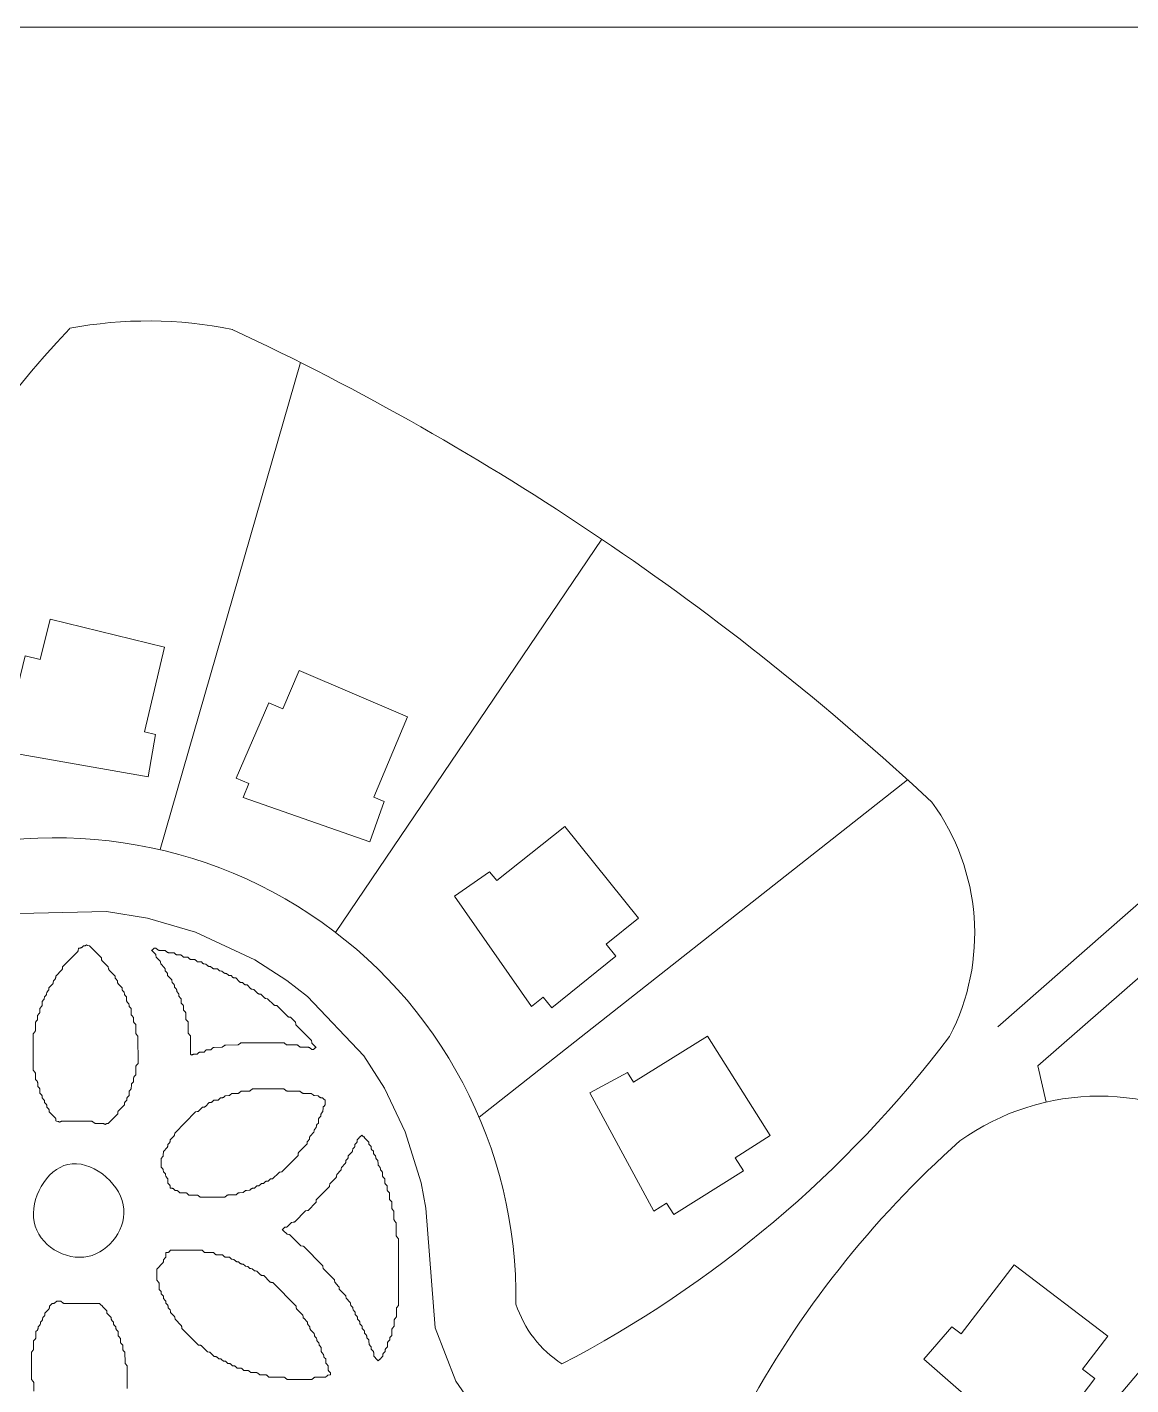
# Model space of a CAD drawing. Header units: inches. Extents: x 36 to 190, y -75 to 56.
# Drawn here: x 161.96 to 174.8, y -51.89 to -36.1 of the extents above; entities that cross this region are included whole.
import ezdxf

# ---------------------------------------------------------------- set-up
doc = ezdxf.new("R2010")
doc.units = ezdxf.units.IN
for name, color, linetype, lineweight in [('01_ORIGINAL_CAD', 7, 'Continuous', 20), ('02_APPROVED_PDF_OUTLINES', 7, 'Continuous', 15), ('04_APPROVED_PERIMETER', 7, 'Continuous', 15)]:
    doc.layers.add(name, color=color, linetype=linetype, lineweight=lineweight)

# ---------------------------------------------------------------- blocks, each defined once
blk = doc.blocks.new('09_LOTUS')
at = {"layer": '01_ORIGINAL_CAD'}
blk.add_line((36.248, 55.9), (71.442, 55.9), dxfattribs=at)
for points in [[(55.143, 52), (53.51, 46.333)], [(63.257, 44.272), (68.329, 48.719), (68.329, 49.231), (68.73, 49.6), (69.33, 49.6), (71.442, 51.512), (71.442, 50.696), (69.711, 49.177), (69.725, 48.651), (69.304, 48.218), (68.761, 48.218), (63.72, 43.82), (63.817, 43.397)], [(55.552, 45.371), (58.647, 49.945)], [(62.206, 47.145), (57.223, 43.22)], [(66.604, 42.276), (62.941, 37.945)]]:
    blk.add_lwpolyline(points, dxfattribs=at)
for points in [[(53.327, 47.704), (53.561, 48.687), (52.231, 49.012), (52.116, 48.544), (51.942, 48.586), (51.715, 47.658), (51.87, 47.62), (51.829, 47.45), (53.37, 47.181), (53.455, 47.672)], [(55.995, 46.944), (56.387, 47.876), (55.128, 48.415), (54.938, 47.972), (54.774, 48.042), (54.397, 47.164), (54.544, 47.101), (54.475, 46.94), (55.951, 46.422), (56.116, 46.892)], [(57.426, 45.973), (58.218, 46.601), (59.075, 45.534), (58.699, 45.232), (58.811, 45.092), (58.066, 44.493), (57.966, 44.618), (57.83, 44.508), (56.934, 45.791), (57.343, 46.076)], [(59.019, 43.63), (59.878, 44.165), (60.608, 43.006), (60.2, 42.749), (60.296, 42.598), (59.487, 42.088), (59.402, 42.222), (59.254, 42.129), (58.511, 43.505), (58.949, 43.742)], [(62.827, 40.702), (63.445, 41.502), (64.534, 40.672), (64.241, 40.288), (64.384, 40.18), (63.804, 39.42), (63.677, 39.516), (63.571, 39.377), (62.394, 40.407), (62.722, 40.782)]]:
    blk.add_lwpolyline(points, close=True, dxfattribs=at)
for points in [[(50.14, 46.014, -0.546754), (57.65, 41.045, 0.171391), (58.184, 40.351, 0.171391)], [(60.29, 39.74, -0.089338), (62.813, 42.944, -0.322066), (66.051, 42.944, -0.030946), (69.111, 38.833, -0.044664), (70.78, 33.554, -0.301674), (68.967, 31.144, -0.082145), (65.591, 31.078)]]:
    blk.add_lwpolyline(points, format="xyb", dxfattribs=at)
for centre, radius, start, end in [((53.373, 47.535), 4.948, 78.6004, 100.6499), ((61.436, 43.951), 12.326, 136.7478, 169.6154), ((40.939, 23.771), 31.601, 47.0054, 64.8874), ((60.387, 45.356), 2.599, 332.6099, 36.0186), ((51.961, 52.291), 13.465, 297.5281, 322.8549)]:
    blk.add_arc(centre, radius, start, end, dxfattribs=at)
at = {"layer": '02_APPROVED_PDF_OUTLINES'}
for points in [[(52.654, 45.225), (52.655, 45.224), (52.658, 45.222), (52.66, 45.22), (52.663, 45.219), (52.667, 45.219), (52.689, 45.215), (52.828, 45.076), (52.83, 45.056), (52.83, 45.052), (52.831, 45.049), (52.833, 45.046), (52.834, 45.043), (52.837, 45.04), (52.908, 44.968), (52.911, 44.945), (52.912, 44.942), (52.913, 44.939), (52.915, 44.936), (52.916, 44.933), (52.918, 44.931), (52.987, 44.861), (52.988, 44.845), (52.988, 44.841), (52.989, 44.838), (52.991, 44.835), (52.992, 44.831), (52.995, 44.829), (53.014, 44.808), (53.016, 44.787), (53.016, 44.784), (53.017, 44.781), (53.019, 44.778), (53.021, 44.775), (53.023, 44.772), (53.067, 44.727), (53.068, 44.711), (53.068, 44.707), (53.069, 44.704), (53.07, 44.7), (53.072, 44.697), (53.074, 44.695), (53.094, 44.674), (53.096, 44.653), (53.096, 44.65), (53.097, 44.647), (53.099, 44.643), (53.101, 44.641), (53.103, 44.638), (53.12, 44.62), (53.121, 44.577), (53.121, 44.574), (53.122, 44.571), (53.123, 44.568), (53.124, 44.565), (53.126, 44.563), (53.128, 44.56), (53.147, 44.539), (53.149, 44.519), (53.15, 44.516), (53.151, 44.512), (53.152, 44.509), (53.154, 44.506), (53.156, 44.504), (53.173, 44.486), (53.174, 44.419), (53.174, 44.416), (53.175, 44.412), (53.176, 44.409), (53.178, 44.406), (53.18, 44.403), (53.2, 44.38), (53.201, 44.335), (53.201, 44.332), (53.202, 44.329), (53.203, 44.327), (53.204, 44.324), (53.206, 44.321), (53.208, 44.319), (53.227, 44.299), (53.227, 44.205), (53.227, 44.201), (53.228, 44.197), (53.229, 44.194), (53.231, 44.191), (53.233, 44.188), (53.253, 44.165), (53.254, 43.847), (53.234, 43.824), (53.232, 43.821), (53.23, 43.818), (53.229, 43.815), (53.228, 43.811), (53.228, 43.808), (53.228, 43.714), (53.209, 43.693), (53.207, 43.691), (53.206, 43.689), (53.204, 43.686), (53.203, 43.683), (53.203, 43.68), (53.202, 43.677), (53.202, 43.633), (53.183, 43.613), (53.181, 43.611), (53.179, 43.608), (53.178, 43.605), (53.177, 43.602), (53.176, 43.599), (53.176, 43.596), (53.175, 43.552), (53.155, 43.529), (53.153, 43.526), (53.151, 43.523), (53.15, 43.52), (53.149, 43.516), (53.149, 43.513), (53.149, 43.472), (53.132, 43.455), (53.129, 43.452), (53.128, 43.449), (53.126, 43.446), (53.125, 43.443), (53.125, 43.439), (53.123, 43.419), (53.103, 43.398), (53.101, 43.395), (53.099, 43.392), (53.098, 43.389), (53.097, 43.386), (53.097, 43.382), (53.096, 43.365), (53.026, 43.294), (53.024, 43.291), (53.022, 43.288), (53.02, 43.285), (53.019, 43.282), (53.019, 43.278), (53.017, 43.258), (52.907, 43.146), (52.89, 43.146), (52.887, 43.145), (52.883, 43.144), (52.88, 43.143), (52.877, 43.141), (52.874, 43.139), (52.87, 43.135), (52.863, 43.141), (52.861, 43.143), (52.857, 43.144), (52.854, 43.145), (52.851, 43.146), (52.847, 43.147), (52.753, 43.147), (52.727, 43.168), (52.724, 43.17), (52.721, 43.171), (52.718, 43.173), (52.715, 43.173), (52.711, 43.174), (52.366, 43.173), (52.363, 43.173), (52.36, 43.172), (52.357, 43.171), (52.354, 43.17), (52.351, 43.168), (52.341, 43.161), (52.336, 43.165), (52.333, 43.168), (52.33, 43.169), (52.327, 43.171), (52.324, 43.172), (52.32, 43.172), (52.304, 43.173), (52.299, 43.177), (52.297, 43.197), (52.297, 43.201), (52.296, 43.204), (52.294, 43.207), (52.293, 43.21), (52.29, 43.213), (52.22, 43.284), (52.219, 43.301), (52.219, 43.305), (52.218, 43.308), (52.216, 43.311), (52.215, 43.314), (52.212, 43.317), (52.193, 43.338), (52.192, 43.355), (52.192, 43.358), (52.191, 43.362), (52.19, 43.365), (52.188, 43.368), (52.186, 43.371), (52.167, 43.391), (52.166, 43.408), (52.165, 43.412), (52.164, 43.415), (52.163, 43.419), (52.161, 43.422), (52.159, 43.424), (52.139, 43.445), (52.138, 43.466), (52.137, 43.469), (52.136, 43.472), (52.135, 43.475), (52.133, 43.478), (52.131, 43.481), (52.113, 43.499), (52.112, 43.542), (52.112, 43.545), (52.112, 43.548), (52.111, 43.551), (52.109, 43.554), (52.108, 43.556), (52.106, 43.558), (52.087, 43.579), (52.086, 43.622), (52.085, 43.625), (52.085, 43.628), (52.084, 43.631), (52.083, 43.634), (52.081, 43.637), (52.079, 43.639), (52.06, 43.659), (52.06, 43.727), (52.06, 43.73), (52.059, 43.734), (52.058, 43.737), (52.056, 43.74), (52.054, 43.743), (52.034, 43.766), (52.033, 44.191), (52.053, 44.214), (52.055, 44.217), (52.057, 44.22), (52.058, 44.224), (52.059, 44.227), (52.059, 44.231), (52.059, 44.325), (52.078, 44.345), (52.08, 44.347), (52.081, 44.35), (52.083, 44.353), (52.083, 44.356), (52.084, 44.358), (52.084, 44.362), (52.085, 44.405), (52.104, 44.426), (52.106, 44.428), (52.108, 44.43), (52.109, 44.433), (52.11, 44.436), (52.11, 44.439), (52.111, 44.442), (52.112, 44.486), (52.132, 44.509), (52.134, 44.512), (52.136, 44.515), (52.137, 44.519), (52.138, 44.522), (52.138, 44.526), (52.138, 44.566), (52.155, 44.584), (52.157, 44.586), (52.159, 44.589), (52.161, 44.592), (52.162, 44.596), (52.162, 44.599), (52.164, 44.619), (52.183, 44.64), (52.185, 44.643), (52.187, 44.646), (52.189, 44.649), (52.19, 44.653), (52.19, 44.656), (52.191, 44.673), (52.21, 44.694), (52.212, 44.697), (52.214, 44.7), (52.215, 44.703), (52.216, 44.706), (52.216, 44.71), (52.217, 44.727), (52.261, 44.772), (52.263, 44.774), (52.265, 44.777), (52.266, 44.78), (52.267, 44.783), (52.268, 44.787), (52.27, 44.807), (52.289, 44.828), (52.291, 44.831), (52.293, 44.834), (52.294, 44.837), (52.295, 44.841), (52.296, 44.844), (52.296, 44.861), (52.367, 44.933), (52.369, 44.935), (52.371, 44.938), (52.372, 44.941), (52.373, 44.945), (52.374, 44.948), (52.375, 44.968), (52.55, 45.145), (52.552, 45.148), (52.554, 45.15), (52.555, 45.153), (52.557, 45.156), (52.557, 45.159), (52.56, 45.182), (52.565, 45.187), (52.582, 45.188), (52.585, 45.189), (52.589, 45.189), (52.592, 45.191), (52.595, 45.193), (52.598, 45.195), (52.618, 45.214), (52.635, 45.215), (52.638, 45.215), (52.642, 45.216), (52.645, 45.218), (52.648, 45.22), (52.651, 45.222)], [(53.411, 45.164), (53.412, 45.164), (53.416, 45.165), (53.418, 45.167), (53.421, 45.168), (53.424, 45.171), (53.441, 45.188), (53.461, 45.188), (53.484, 45.167), (53.487, 45.166), (53.489, 45.164), (53.492, 45.163), (53.495, 45.162), (53.498, 45.161), (53.501, 45.161), (53.568, 45.161), (53.591, 45.141), (53.593, 45.139), (53.595, 45.137), (53.598, 45.136), (53.601, 45.135), (53.604, 45.135), (53.607, 45.134), (53.673, 45.134), (53.693, 45.115), (53.696, 45.113), (53.698, 45.112), (53.701, 45.11), (53.704, 45.109), (53.707, 45.109), (53.71, 45.108), (53.753, 45.108), (53.773, 45.089), (53.775, 45.087), (53.778, 45.085), (53.781, 45.084), (53.784, 45.083), (53.787, 45.082), (53.79, 45.082), (53.833, 45.081), (53.853, 45.062), (53.855, 45.06), (53.858, 45.058), (53.86, 45.057), (53.863, 45.056), (53.866, 45.055), (53.869, 45.055), (53.913, 45.054), (53.936, 45.034), (53.938, 45.032), (53.941, 45.03), (53.943, 45.029), (53.946, 45.028), (53.949, 45.027), (53.952, 45.027), (53.992, 45.027), (54.009, 45.01), (54.012, 45.008), (54.015, 45.006), (54.018, 45.004), (54.021, 45.003), (54.024, 45.003), (54.044, 45.001), (54.065, 44.981), (54.068, 44.979), (54.071, 44.977), (54.074, 44.976), (54.078, 44.975), (54.081, 44.975), (54.098, 44.974), (54.118, 44.955), (54.121, 44.953), (54.123, 44.951), (54.126, 44.95), (54.129, 44.949), (54.132, 44.948), (54.135, 44.948), (54.178, 44.947), (54.195, 44.93), (54.198, 44.927), (54.201, 44.925), (54.204, 44.924), (54.207, 44.923), (54.21, 44.922), (54.23, 44.921), (54.251, 44.901), (54.254, 44.899), (54.257, 44.897), (54.26, 44.895), (54.264, 44.895), (54.267, 44.894), (54.284, 44.893), (54.304, 44.874), (54.307, 44.872), (54.31, 44.87), (54.313, 44.869), (54.317, 44.868), (54.32, 44.867), (54.337, 44.867), (54.357, 44.847), (54.36, 44.845), (54.363, 44.843), (54.367, 44.842), (54.37, 44.841), (54.374, 44.841), (54.39, 44.84), (54.434, 44.796), (54.437, 44.793), (54.44, 44.791), (54.443, 44.79), (54.446, 44.789), (54.45, 44.788), (54.47, 44.787), (54.49, 44.767), (54.493, 44.765), (54.496, 44.763), (54.499, 44.761), (54.503, 44.761), (54.506, 44.76), (54.523, 44.759), (54.567, 44.715), (54.57, 44.713), (54.572, 44.711), (54.576, 44.71), (54.579, 44.709), (54.582, 44.708), (54.602, 44.706), (54.649, 44.66), (54.652, 44.658), (54.654, 44.656), (54.657, 44.655), (54.66, 44.654), (54.663, 44.653), (54.666, 44.653), (54.682, 44.652), (54.726, 44.608), (54.729, 44.606), (54.732, 44.604), (54.735, 44.602), (54.738, 44.601), (54.742, 44.601), (54.761, 44.599), (54.833, 44.528), (54.835, 44.525), (54.838, 44.523), (54.841, 44.522), (54.845, 44.521), (54.848, 44.52), (54.868, 44.519), (54.992, 44.394), (54.995, 44.391), (54.998, 44.389), (55.001, 44.388), (55.004, 44.387), (55.008, 44.386), (55.027, 44.385), (55.086, 44.325), (55.089, 44.302), (55.09, 44.299), (55.091, 44.296), (55.092, 44.293), (55.094, 44.291), (55.096, 44.288), (55.272, 44.111), (55.274, 44.091), (55.274, 44.088), (55.275, 44.085), (55.277, 44.081), (55.278, 44.079), (55.281, 44.076), (55.324, 44.032), (55.324, 44.031), (55.323, 44.031), (55.32, 44.03), (55.317, 44.028), (55.314, 44.027), (55.312, 44.025), (55.295, 44.008), (55.274, 44.007), (55.251, 44.028), (55.249, 44.03), (55.246, 44.031), (55.243, 44.032), (55.24, 44.033), (55.237, 44.034), (55.234, 44.034), (55.141, 44.034), (55.118, 44.054), (55.116, 44.056), (55.113, 44.058), (55.111, 44.059), (55.108, 44.06), (55.105, 44.061), (55.102, 44.061), (54.982, 44.061), (54.959, 44.081), (54.957, 44.083), (54.954, 44.085), (54.951, 44.086), (54.948, 44.087), (54.945, 44.087), (54.942, 44.087), (54.462, 44.087), (54.458, 44.087), (54.455, 44.086), (54.452, 44.085), (54.449, 44.084), (54.446, 44.082), (54.42, 44.061), (54.276, 44.06), (54.272, 44.06), (54.269, 44.059), (54.266, 44.058), (54.263, 44.057), (54.26, 44.055), (54.234, 44.034), (54.14, 44.033), (54.137, 44.033), (54.134, 44.032), (54.131, 44.032), (54.129, 44.03), (54.126, 44.029), (54.124, 44.027), (54.101, 44.006), (54.057, 44.005), (54.054, 44.005), (54.051, 44.005), (54.048, 44.004), (54.045, 44.002), (54.043, 44.001), (54.041, 43.999), (54.021, 43.979), (53.978, 43.979), (53.975, 43.978), (53.972, 43.978), (53.969, 43.977), (53.966, 43.975), (53.963, 43.974), (53.961, 43.972), (53.941, 43.953), (53.901, 43.952), (53.898, 43.952), (53.894, 43.951), (53.891, 43.95), (53.888, 43.949), (53.885, 43.946), (53.879, 43.941), (53.874, 43.945), (53.871, 43.947), (53.869, 43.949), (53.865, 43.95), (53.865, 43.95), (53.864, 44.157), (53.864, 44.161), (53.863, 44.164), (53.862, 44.168), (53.86, 44.171), (53.858, 44.174), (53.838, 44.197), (53.837, 44.318), (53.837, 44.322), (53.836, 44.325), (53.835, 44.329), (53.833, 44.332), (53.831, 44.335), (53.811, 44.358), (53.81, 44.426), (53.81, 44.429), (53.809, 44.433), (53.808, 44.436), (53.806, 44.439), (53.804, 44.442), (53.784, 44.465), (53.783, 44.509), (53.783, 44.512), (53.782, 44.515), (53.781, 44.518), (53.78, 44.521), (53.778, 44.524), (53.776, 44.526), (53.757, 44.546), (53.756, 44.59), (53.756, 44.593), (53.755, 44.596), (53.754, 44.599), (53.753, 44.602), (53.751, 44.604), (53.749, 44.606), (53.73, 44.627), (53.73, 44.644), (53.729, 44.648), (53.728, 44.651), (53.727, 44.654), (53.725, 44.657), (53.723, 44.66), (53.704, 44.681), (53.703, 44.698), (53.702, 44.701), (53.702, 44.705), (53.7, 44.708), (53.698, 44.711), (53.696, 44.714), (53.677, 44.734), (53.676, 44.751), (53.676, 44.755), (53.675, 44.758), (53.674, 44.762), (53.672, 44.765), (53.67, 44.767), (53.65, 44.788), (53.648, 44.809), (53.648, 44.812), (53.647, 44.815), (53.645, 44.819), (53.643, 44.822), (53.641, 44.824), (53.597, 44.869), (53.596, 44.886), (53.596, 44.889), (53.595, 44.893), (53.594, 44.896), (53.592, 44.899), (53.59, 44.902), (53.57, 44.923), (53.568, 44.943), (53.568, 44.946), (53.567, 44.95), (53.565, 44.953), (53.563, 44.956), (53.561, 44.958), (53.517, 45.003), (53.515, 45.023), (53.514, 45.027), (53.513, 45.03), (53.512, 45.033), (53.51, 45.036), (53.508, 45.039), (53.464, 45.084), (53.462, 45.104), (53.461, 45.107), (53.46, 45.111), (53.459, 45.114), (53.457, 45.117), (53.455, 45.119), (53.411, 45.163)], [(54.584, 43.551), (54.951, 43.551), (54.974, 43.531), (54.976, 43.529), (54.979, 43.528), (54.982, 43.527), (54.984, 43.526), (54.987, 43.525), (54.99, 43.525), (55.137, 43.525), (55.16, 43.505), (55.162, 43.503), (55.165, 43.501), (55.167, 43.5), (55.17, 43.499), (55.173, 43.498), (55.176, 43.498), (55.269, 43.498), (55.289, 43.479), (55.291, 43.477), (55.294, 43.476), (55.297, 43.474), (55.3, 43.473), (55.303, 43.473), (55.306, 43.472), (55.348, 43.471), (55.366, 43.454), (55.368, 43.452), (55.371, 43.45), (55.374, 43.449), (55.378, 43.448), (55.381, 43.447), (55.401, 43.445), (55.419, 43.427), (55.421, 43.425), (55.424, 43.424), (55.427, 43.422), (55.43, 43.421), (55.431, 43.421), (55.432, 43.366), (55.413, 43.346), (55.411, 43.344), (55.409, 43.341), (55.408, 43.339), (55.407, 43.336), (55.406, 43.333), (55.406, 43.33), (55.405, 43.286), (55.388, 43.269), (55.386, 43.266), (55.384, 43.263), (55.383, 43.26), (55.382, 43.257), (55.381, 43.253), (55.38, 43.233), (55.36, 43.212), (55.358, 43.21), (55.357, 43.207), (55.355, 43.204), (55.354, 43.201), (55.354, 43.198), (55.353, 43.195), (55.353, 43.152), (55.335, 43.134), (55.333, 43.132), (55.331, 43.129), (55.33, 43.126), (55.329, 43.122), (55.328, 43.119), (55.327, 43.099), (55.307, 43.078), (55.305, 43.075), (55.303, 43.072), (55.302, 43.069), (55.301, 43.065), (55.301, 43.062), (55.3, 43.045), (55.256, 43), (55.254, 42.998), (55.252, 42.995), (55.251, 42.991), (55.25, 42.988), (55.249, 42.985), (55.247, 42.964), (55.228, 42.943), (55.226, 42.941), (55.224, 42.938), (55.222, 42.934), (55.222, 42.931), (55.221, 42.927), (55.221, 42.911), (55.124, 42.812), (55.122, 42.81), (55.12, 42.807), (55.118, 42.804), (55.117, 42.8), (55.117, 42.797), (55.115, 42.777), (54.925, 42.584), (54.905, 42.582), (54.902, 42.581), (54.898, 42.58), (54.895, 42.579), (54.892, 42.577), (54.89, 42.575), (54.819, 42.504), (54.803, 42.503), (54.799, 42.502), (54.796, 42.502), (54.792, 42.5), (54.789, 42.498), (54.787, 42.496), (54.766, 42.477), (54.75, 42.476), (54.746, 42.476), (54.743, 42.475), (54.739, 42.473), (54.736, 42.471), (54.734, 42.469), (54.713, 42.45), (54.697, 42.449), (54.693, 42.449), (54.69, 42.448), (54.686, 42.446), (54.683, 42.445), (54.681, 42.442), (54.66, 42.423), (54.644, 42.422), (54.64, 42.422), (54.637, 42.421), (54.633, 42.42), (54.63, 42.418), (54.628, 42.415), (54.607, 42.396), (54.587, 42.394), (54.583, 42.393), (54.58, 42.392), (54.577, 42.391), (54.574, 42.389), (54.571, 42.387), (54.554, 42.37), (54.515, 42.369), (54.512, 42.369), (54.509, 42.369), (54.506, 42.368), (54.503, 42.366), (54.501, 42.365), (54.498, 42.363), (54.475, 42.343), (54.432, 42.342), (54.429, 42.341), (54.426, 42.341), (54.423, 42.34), (54.42, 42.338), (54.418, 42.337), (54.415, 42.335), (54.396, 42.316), (54.303, 42.316), (54.3, 42.315), (54.297, 42.315), (54.294, 42.314), (54.291, 42.313), (54.288, 42.311), (54.286, 42.309), (54.263, 42.289), (53.976, 42.289), (53.954, 42.309), (53.951, 42.311), (53.949, 42.312), (53.946, 42.314), (53.943, 42.315), (53.94, 42.315), (53.937, 42.315), (53.844, 42.315), (53.821, 42.336), (53.818, 42.338), (53.816, 42.339), (53.813, 42.34), (53.81, 42.341), (53.807, 42.342), (53.804, 42.342), (53.738, 42.342), (53.721, 42.359), (53.718, 42.362), (53.716, 42.363), (53.712, 42.365), (53.709, 42.366), (53.706, 42.366), (53.686, 42.368), (53.665, 42.388), (53.662, 42.39), (53.659, 42.392), (53.656, 42.393), (53.652, 42.394), (53.649, 42.395), (53.633, 42.395), (53.628, 42.4), (53.626, 42.42), (53.626, 42.423), (53.625, 42.427), (53.623, 42.43), (53.621, 42.433), (53.619, 42.435), (53.602, 42.453), (53.601, 42.496), (53.601, 42.499), (53.6, 42.502), (53.599, 42.505), (53.598, 42.508), (53.596, 42.51), (53.594, 42.513), (53.575, 42.533), (53.574, 42.551), (53.574, 42.554), (53.573, 42.557), (53.572, 42.561), (53.57, 42.564), (53.568, 42.566), (53.548, 42.587), (53.546, 42.608), (53.546, 42.611), (53.545, 42.614), (53.543, 42.618), (53.541, 42.62), (53.539, 42.623), (53.522, 42.641), (53.522, 42.742), (53.541, 42.763), (53.543, 42.765), (53.544, 42.767), (53.545, 42.77), (53.546, 42.773), (53.547, 42.776), (53.547, 42.779), (53.548, 42.822), (53.592, 42.867), (53.594, 42.869), (53.596, 42.872), (53.597, 42.876), (53.598, 42.879), (53.599, 42.882), (53.6, 42.903), (53.62, 42.924), (53.622, 42.926), (53.624, 42.929), (53.625, 42.933), (53.626, 42.936), (53.627, 42.94), (53.627, 42.956), (53.671, 43.001), (53.673, 43.004), (53.675, 43.007), (53.677, 43.01), (53.678, 43.013), (53.678, 43.017), (53.68, 43.036), (53.923, 43.283), (53.943, 43.285), (53.946, 43.286), (53.95, 43.287), (53.953, 43.288), (53.956, 43.29), (53.958, 43.292), (54.003, 43.337), (54.022, 43.339), (54.026, 43.339), (54.029, 43.34), (54.032, 43.342), (54.035, 43.344), (54.038, 43.346), (54.082, 43.39), (54.098, 43.391), (54.102, 43.391), (54.105, 43.392), (54.108, 43.394), (54.111, 43.396), (54.114, 43.398), (54.134, 43.417), (54.177, 43.418), (54.18, 43.418), (54.183, 43.419), (54.186, 43.42), (54.189, 43.421), (54.191, 43.423), (54.194, 43.425), (54.214, 43.444), (54.234, 43.446), (54.238, 43.447), (54.241, 43.448), (54.244, 43.449), (54.247, 43.451), (54.25, 43.453), (54.267, 43.471), (54.31, 43.472), (54.313, 43.472), (54.316, 43.473), (54.319, 43.474), (54.321, 43.475), (54.324, 43.477), (54.326, 43.479), (54.346, 43.497), (54.413, 43.498), (54.416, 43.498), (54.419, 43.498), (54.421, 43.499), (54.424, 43.501), (54.427, 43.502), (54.429, 43.504), (54.452, 43.524), (54.545, 43.525), (54.548, 43.525), (54.551, 43.525), (54.554, 43.526), (54.557, 43.528), (54.559, 43.529), (54.562, 43.531)], [(54.93, 41.911), (54.93, 41.911), (54.961, 41.942), (54.977, 41.942), (54.98, 41.943), (54.983, 41.943), (54.986, 41.944), (54.988, 41.946), (54.991, 41.947), (54.993, 41.949), (55.04, 41.996), (55.06, 41.998), (55.064, 41.998), (55.067, 41.999), (55.07, 42.001), (55.073, 42.003), (55.076, 42.005), (55.2, 42.131), (55.223, 42.134), (55.226, 42.135), (55.229, 42.136), (55.232, 42.137), (55.235, 42.139), (55.237, 42.141), (55.318, 42.224), (55.321, 42.227), (55.322, 42.23), (55.324, 42.233), (55.325, 42.236), (55.325, 42.239), (55.327, 42.259), (55.475, 42.41), (55.477, 42.412), (55.479, 42.415), (55.481, 42.418), (55.482, 42.421), (55.482, 42.424), (55.485, 42.447), (55.557, 42.519), (55.559, 42.522), (55.561, 42.525), (55.562, 42.528), (55.563, 42.531), (55.564, 42.535), (55.565, 42.555), (55.611, 42.603), (55.613, 42.605), (55.615, 42.608), (55.616, 42.61), (55.617, 42.613), (55.618, 42.616), (55.618, 42.619), (55.619, 42.636), (55.662, 42.681), (55.665, 42.683), (55.667, 42.686), (55.668, 42.689), (55.669, 42.693), (55.67, 42.696), (55.671, 42.716), (55.691, 42.737), (55.693, 42.74), (55.695, 42.743), (55.696, 42.746), (55.697, 42.75), (55.697, 42.753), (55.698, 42.77), (55.742, 42.815), (55.744, 42.817), (55.746, 42.82), (55.747, 42.823), (55.748, 42.827), (55.749, 42.83), (55.751, 42.851), (55.77, 42.872), (55.772, 42.874), (55.774, 42.877), (55.776, 42.881), (55.776, 42.884), (55.777, 42.888), (55.777, 42.904), (55.795, 42.922), (55.797, 42.925), (55.799, 42.928), (55.8, 42.931), (55.801, 42.934), (55.802, 42.938), (55.803, 42.958), (55.821, 42.976), (55.823, 42.978), (55.825, 42.981), (55.827, 42.984), (55.828, 42.987), (55.828, 42.99), (55.828, 42.99), (55.832, 42.991), (55.835, 42.993), (55.838, 42.994), (55.84, 42.997), (55.857, 43.012), (55.871, 42.998), (55.873, 42.996), (55.876, 42.994), (55.879, 42.993), (55.882, 42.992), (55.885, 42.991), (55.886, 42.991), (55.886, 42.99), (55.887, 42.987), (55.888, 42.984), (55.889, 42.981), (55.891, 42.978), (55.893, 42.976), (55.937, 42.931), (55.938, 42.914), (55.938, 42.911), (55.939, 42.908), (55.941, 42.904), (55.942, 42.901), (55.945, 42.898), (55.964, 42.878), (55.965, 42.861), (55.965, 42.857), (55.966, 42.854), (55.967, 42.851), (55.969, 42.848), (55.971, 42.845), (55.991, 42.824), (55.993, 42.803), (55.993, 42.8), (55.994, 42.797), (55.996, 42.794), (55.997, 42.791), (56, 42.788), (56.017, 42.77), (56.018, 42.753), (56.018, 42.75), (56.019, 42.747), (56.021, 42.743), (56.022, 42.74), (56.025, 42.737), (56.044, 42.717), (56.045, 42.673), (56.045, 42.67), (56.045, 42.667), (56.046, 42.665), (56.048, 42.662), (56.049, 42.659), (56.051, 42.657), (56.071, 42.636), (56.073, 42.616), (56.073, 42.612), (56.074, 42.609), (56.076, 42.606), (56.077, 42.603), (56.08, 42.6), (56.097, 42.583), (56.098, 42.539), (56.098, 42.536), (56.099, 42.533), (56.1, 42.53), (56.101, 42.528), (56.103, 42.525), (56.105, 42.523), (56.123, 42.503), (56.124, 42.462), (56.124, 42.458), (56.125, 42.455), (56.126, 42.452), (56.128, 42.449), (56.13, 42.446), (56.15, 42.422), (56.151, 42.378), (56.152, 42.375), (56.152, 42.372), (56.153, 42.369), (56.154, 42.367), (56.156, 42.364), (56.158, 42.362), (56.177, 42.342), (56.177, 42.274), (56.177, 42.271), (56.178, 42.267), (56.18, 42.264), (56.181, 42.261), (56.183, 42.258), (56.204, 42.235), (56.204, 42.167), (56.204, 42.163), (56.205, 42.16), (56.206, 42.157), (56.208, 42.153), (56.21, 42.151), (56.23, 42.127), (56.231, 42.033), (56.231, 42.029), (56.232, 42.026), (56.233, 42.022), (56.235, 42.019), (56.237, 42.016), (56.257, 41.993), (56.258, 41.845), (56.258, 41.841), (56.259, 41.838), (56.26, 41.834), (56.262, 41.831), (56.264, 41.829), (56.284, 41.805), (56.285, 41.031), (56.265, 41.008), (56.263, 41.005), (56.262, 41.002), (56.26, 40.999), (56.26, 40.995), (56.259, 40.992), (56.259, 40.897), (56.239, 40.874), (56.237, 40.871), (56.235, 40.868), (56.234, 40.865), (56.233, 40.861), (56.233, 40.858), (56.233, 40.79), (56.213, 40.767), (56.211, 40.764), (56.209, 40.761), (56.208, 40.757), (56.207, 40.754), (56.207, 40.75), (56.207, 40.683), (56.19, 40.666), (56.187, 40.663), (56.186, 40.66), (56.184, 40.657), (56.183, 40.654), (56.183, 40.65), (56.181, 40.63), (56.161, 40.609), (56.159, 40.607), (56.158, 40.604), (56.157, 40.601), (56.156, 40.598), (56.155, 40.596), (56.155, 40.592), (56.154, 40.549), (56.137, 40.531), (56.135, 40.529), (56.133, 40.526), (56.131, 40.523), (56.13, 40.52), (56.13, 40.516), (56.128, 40.496), (56.109, 40.475), (56.106, 40.472), (56.105, 40.469), (56.103, 40.466), (56.102, 40.462), (56.102, 40.459), (56.101, 40.442), (56.084, 40.424), (56.082, 40.422), (56.08, 40.419), (56.079, 40.416), (56.078, 40.413), (56.077, 40.41), (56.077, 40.409), (56.076, 40.409), (56.073, 40.408), (56.07, 40.407), (56.067, 40.406), (56.064, 40.404), (56.062, 40.402), (56.048, 40.388), (56.031, 40.403), (56.028, 40.406), (56.026, 40.407), (56.022, 40.409), (56.019, 40.41), (56.019, 40.41), (56.018, 40.413), (56.017, 40.416), (56.016, 40.419), (56.014, 40.422), (56.012, 40.424), (55.995, 40.442), (55.995, 40.482), (55.994, 40.485), (55.994, 40.489), (55.992, 40.492), (55.991, 40.495), (55.988, 40.498), (55.967, 40.522), (55.966, 40.543), (55.965, 40.546), (55.964, 40.55), (55.963, 40.553), (55.961, 40.556), (55.959, 40.558), (55.941, 40.576), (55.94, 40.619), (55.94, 40.622), (55.94, 40.625), (55.939, 40.628), (55.937, 40.631), (55.936, 40.633), (55.934, 40.636), (55.914, 40.656), (55.914, 40.673), (55.913, 40.677), (55.912, 40.68), (55.911, 40.684), (55.909, 40.687), (55.907, 40.689), (55.888, 40.71), (55.887, 40.727), (55.887, 40.731), (55.886, 40.734), (55.884, 40.737), (55.883, 40.74), (55.88, 40.743), (55.861, 40.764), (55.86, 40.781), (55.86, 40.784), (55.859, 40.788), (55.858, 40.791), (55.856, 40.794), (55.854, 40.797), (55.835, 40.817), (55.834, 40.834), (55.833, 40.838), (55.832, 40.841), (55.831, 40.845), (55.829, 40.848), (55.827, 40.85), (55.807, 40.871), (55.806, 40.892), (55.805, 40.895), (55.804, 40.898), (55.803, 40.902), (55.801, 40.904), (55.799, 40.907), (55.781, 40.925), (55.78, 40.942), (55.78, 40.945), (55.779, 40.949), (55.778, 40.952), (55.776, 40.955), (55.774, 40.958), (55.755, 40.978), (55.754, 40.995), (55.753, 40.999), (55.753, 41.002), (55.751, 41.006), (55.749, 41.009), (55.747, 41.011), (55.728, 41.032), (55.727, 41.049), (55.727, 41.052), (55.726, 41.055), (55.725, 41.058), (55.724, 41.061), (55.722, 41.063), (55.72, 41.065), (55.674, 41.114), (55.671, 41.137), (55.67, 41.14), (55.669, 41.143), (55.667, 41.146), (55.666, 41.148), (55.664, 41.151), (55.595, 41.22), (55.594, 41.237), (55.594, 41.24), (55.593, 41.243), (55.592, 41.246), (55.591, 41.248), (55.589, 41.251), (55.587, 41.253), (55.541, 41.301), (55.539, 41.321), (55.539, 41.324), (55.538, 41.328), (55.536, 41.331), (55.535, 41.334), (55.532, 41.336), (55.408, 41.462), (55.404, 41.485), (55.404, 41.489), (55.403, 41.492), (55.401, 41.495), (55.4, 41.497), (55.397, 41.5), (55.185, 41.714), (55.182, 41.716), (55.18, 41.718), (55.177, 41.72), (55.174, 41.721), (55.17, 41.721), (55.148, 41.725), (55.023, 41.85), (55.02, 41.852), (55.017, 41.854), (55.014, 41.856), (55.011, 41.857), (55.007, 41.857), (54.988, 41.859), (54.943, 41.904), (54.941, 41.906), (54.938, 41.908), (54.935, 41.909), (54.932, 41.91)], [(53.633, 41.672), (53.999, 41.672), (54.022, 41.652), (54.024, 41.65), (54.027, 41.648), (54.03, 41.647), (54.032, 41.646), (54.035, 41.646), (54.038, 41.645), (54.132, 41.645), (54.155, 41.625), (54.157, 41.623), (54.16, 41.622), (54.162, 41.62), (54.165, 41.619), (54.168, 41.619), (54.171, 41.619), (54.238, 41.619), (54.257, 41.6), (54.26, 41.598), (54.262, 41.596), (54.265, 41.595), (54.268, 41.594), (54.271, 41.593), (54.274, 41.593), (54.317, 41.592), (54.334, 41.575), (54.337, 41.572), (54.34, 41.571), (54.343, 41.569), (54.346, 41.568), (54.35, 41.568), (54.369, 41.566), (54.39, 41.546), (54.393, 41.544), (54.396, 41.542), (54.399, 41.541), (54.403, 41.54), (54.406, 41.539), (54.423, 41.539), (54.443, 41.519), (54.446, 41.517), (54.449, 41.515), (54.453, 41.514), (54.456, 41.513), (54.46, 41.512), (54.476, 41.512), (54.494, 41.494), (54.496, 41.492), (54.499, 41.49), (54.502, 41.489), (54.506, 41.488), (54.509, 41.487), (54.529, 41.485), (54.55, 41.466), (54.552, 41.463), (54.555, 41.462), (54.559, 41.46), (54.562, 41.459), (54.566, 41.459), (54.583, 41.458), (54.603, 41.439), (54.606, 41.437), (54.609, 41.435), (54.612, 41.433), (54.615, 41.432), (54.619, 41.432), (54.635, 41.431), (54.679, 41.387), (54.682, 41.385), (54.685, 41.383), (54.688, 41.381), (54.691, 41.38), (54.695, 41.38), (54.715, 41.378), (54.786, 41.307), (54.788, 41.304), (54.791, 41.303), (54.794, 41.301), (54.798, 41.3), (54.801, 41.299), (54.821, 41.298), (55.092, 41.024), (55.094, 41.004), (55.094, 41.001), (55.095, 40.998), (55.097, 40.995), (55.098, 40.992), (55.101, 40.989), (55.172, 40.917), (55.173, 40.897), (55.174, 40.894), (55.175, 40.89), (55.176, 40.887), (55.178, 40.884), (55.181, 40.882), (55.224, 40.837), (55.225, 40.82), (55.226, 40.817), (55.227, 40.813), (55.228, 40.81), (55.23, 40.807), (55.232, 40.804), (55.252, 40.783), (55.253, 40.763), (55.254, 40.76), (55.255, 40.756), (55.256, 40.753), (55.258, 40.75), (55.26, 40.748), (55.304, 40.703), (55.305, 40.686), (55.306, 40.683), (55.306, 40.679), (55.308, 40.676), (55.31, 40.673), (55.312, 40.67), (55.331, 40.65), (55.332, 40.633), (55.332, 40.629), (55.333, 40.626), (55.334, 40.622), (55.336, 40.619), (55.338, 40.617), (55.358, 40.596), (55.36, 40.575), (55.36, 40.572), (55.361, 40.569), (55.363, 40.565), (55.365, 40.563), (55.367, 40.56), (55.384, 40.542), (55.385, 40.499), (55.385, 40.496), (55.386, 40.493), (55.387, 40.49), (55.388, 40.487), (55.39, 40.485), (55.392, 40.482), (55.411, 40.461), (55.413, 40.441), (55.414, 40.438), (55.415, 40.434), (55.416, 40.431), (55.418, 40.428), (55.42, 40.426), (55.437, 40.408), (55.438, 40.368), (55.438, 40.364), (55.439, 40.361), (55.44, 40.358), (55.442, 40.355), (55.444, 40.352), (55.464, 40.329), (55.464, 40.287), (55.465, 40.284), (55.465, 40.28), (55.467, 40.277), (55.468, 40.274), (55.47, 40.271), (55.491, 40.248), (55.491, 40.226), (55.487, 40.222), (55.467, 40.221), (55.464, 40.22), (55.46, 40.219), (55.457, 40.217), (55.454, 40.216), (55.452, 40.213), (55.435, 40.196), (55.315, 40.196), (55.312, 40.196), (55.309, 40.195), (55.307, 40.194), (55.304, 40.193), (55.301, 40.191), (55.299, 40.19), (55.276, 40.169), (54.989, 40.169), (54.966, 40.189), (54.964, 40.191), (54.961, 40.193), (54.959, 40.194), (54.956, 40.195), (54.953, 40.195), (54.95, 40.196), (54.777, 40.196), (54.754, 40.216), (54.752, 40.218), (54.749, 40.219), (54.746, 40.221), (54.743, 40.222), (54.74, 40.222), (54.737, 40.222), (54.671, 40.223), (54.648, 40.243), (54.645, 40.245), (54.643, 40.246), (54.64, 40.247), (54.637, 40.248), (54.634, 40.249), (54.631, 40.249), (54.565, 40.249), (54.545, 40.268), (54.543, 40.27), (54.54, 40.272), (54.537, 40.273), (54.534, 40.274), (54.531, 40.275), (54.528, 40.275), (54.485, 40.276), (54.462, 40.296), (54.459, 40.298), (54.457, 40.3), (54.454, 40.301), (54.451, 40.302), (54.448, 40.302), (54.445, 40.303), (54.406, 40.303), (54.389, 40.32), (54.386, 40.322), (54.383, 40.324), (54.38, 40.326), (54.377, 40.327), (54.373, 40.327), (54.353, 40.329), (54.332, 40.349), (54.33, 40.351), (54.327, 40.353), (54.323, 40.354), (54.32, 40.355), (54.316, 40.355), (54.3, 40.356), (54.279, 40.375), (54.277, 40.378), (54.273, 40.379), (54.27, 40.381), (54.267, 40.382), (54.263, 40.382), (54.246, 40.383), (54.226, 40.402), (54.223, 40.404), (54.22, 40.406), (54.217, 40.408), (54.214, 40.409), (54.21, 40.409), (54.193, 40.41), (54.173, 40.429), (54.17, 40.431), (54.167, 40.433), (54.164, 40.434), (54.16, 40.435), (54.157, 40.436), (54.141, 40.436), (54.096, 40.481), (54.094, 40.483), (54.091, 40.485), (54.088, 40.486), (54.084, 40.487), (54.081, 40.488), (54.061, 40.49), (53.99, 40.561), (53.987, 40.563), (53.984, 40.565), (53.981, 40.567), (53.978, 40.568), (53.975, 40.568), (53.955, 40.57), (53.764, 40.763), (53.762, 40.783), (53.761, 40.786), (53.76, 40.79), (53.759, 40.793), (53.757, 40.796), (53.755, 40.798), (53.684, 40.87), (53.682, 40.89), (53.682, 40.894), (53.681, 40.897), (53.679, 40.9), (53.677, 40.903), (53.675, 40.905), (53.631, 40.95), (53.63, 40.967), (53.63, 40.97), (53.629, 40.974), (53.628, 40.977), (53.626, 40.98), (53.624, 40.983), (53.604, 41.003), (53.604, 41.021), (53.603, 41.024), (53.602, 41.028), (53.601, 41.031), (53.599, 41.034), (53.597, 41.037), (53.578, 41.057), (53.577, 41.074), (53.577, 41.078), (53.576, 41.081), (53.574, 41.084), (53.573, 41.088), (53.57, 41.09), (53.551, 41.111), (53.55, 41.128), (53.55, 41.131), (53.549, 41.135), (53.548, 41.138), (53.546, 41.141), (53.544, 41.144), (53.524, 41.165), (53.522, 41.185), (53.522, 41.189), (53.521, 41.192), (53.519, 41.195), (53.518, 41.198), (53.515, 41.201), (53.498, 41.218), (53.498, 41.285), (53.498, 41.289), (53.497, 41.292), (53.496, 41.296), (53.494, 41.299), (53.492, 41.302), (53.472, 41.325), (53.471, 41.454), (53.541, 41.525), (53.543, 41.527), (53.545, 41.53), (53.547, 41.533), (53.548, 41.537), (53.548, 41.54), (53.55, 41.561), (53.571, 41.585), (53.573, 41.588), (53.575, 41.591), (53.576, 41.594), (53.577, 41.598), (53.577, 41.601), (53.577, 41.642), (53.581, 41.646), (53.601, 41.648), (53.604, 41.648), (53.608, 41.649), (53.611, 41.651), (53.614, 41.652), (53.616, 41.655)]]:
    blk.add_lwpolyline(points, close=True, dxfattribs=at)
blk.add_lwpolyline([(52.041, 40.035), (52.04, 40.13), (52.04, 40.134), (52.039, 40.137), (52.038, 40.14), (52.036, 40.143), (52.034, 40.146), (52.014, 40.169), (52.013, 40.487), (52.033, 40.51), (52.035, 40.513), (52.037, 40.516), (52.038, 40.52), (52.039, 40.523), (52.039, 40.527), (52.039, 40.621), (52.06, 40.644), (52.062, 40.647), (52.063, 40.65), (52.065, 40.654), (52.065, 40.657), (52.066, 40.661), (52.066, 40.728), (52.083, 40.745), (52.085, 40.748), (52.087, 40.751), (52.088, 40.754), (52.089, 40.757), (52.09, 40.761), (52.091, 40.781), (52.111, 40.802), (52.113, 40.805), (52.115, 40.808), (52.116, 40.811), (52.117, 40.815), (52.118, 40.818), (52.118, 40.835), (52.137, 40.856), (52.14, 40.859), (52.141, 40.862), (52.143, 40.865), (52.144, 40.868), (52.144, 40.872), (52.145, 40.889), (52.164, 40.91), (52.166, 40.912), (52.168, 40.915), (52.169, 40.919), (52.17, 40.922), (52.17, 40.926), (52.171, 40.942), (52.215, 40.987), (52.217, 40.99), (52.219, 40.993), (52.22, 40.996), (52.221, 40.999), (52.222, 41.002), (52.224, 41.022), (52.255, 41.054), (52.271, 41.055), (52.275, 41.055), (52.278, 41.056), (52.281, 41.057), (52.284, 41.059), (52.287, 41.061), (52.307, 41.08), (52.355, 41.08), (52.381, 41.059), (52.384, 41.057), (52.387, 41.056), (52.39, 41.054), (52.393, 41.054), (52.397, 41.053), (52.805, 41.054), (52.822, 41.037), (52.825, 41.035), (52.827, 41.033), (52.83, 41.031), (52.833, 41.03), (52.837, 41.03), (52.837, 41.03), (52.837, 41.029), (52.838, 41.026), (52.839, 41.022), (52.84, 41.019), (52.842, 41.017), (52.844, 41.014), (52.889, 40.969), (52.891, 40.949), (52.891, 40.946), (52.892, 40.942), (52.893, 40.939), (52.895, 40.936), (52.898, 40.934), (52.942, 40.889), (52.942, 40.872), (52.943, 40.869), (52.944, 40.865), (52.945, 40.862), (52.947, 40.859), (52.949, 40.856), (52.968, 40.836), (52.969, 40.819), (52.969, 40.815), (52.97, 40.812), (52.972, 40.808), (52.973, 40.805), (52.976, 40.803), (52.995, 40.782), (52.997, 40.761), (52.998, 40.758), (52.999, 40.755), (53, 40.752), (53.002, 40.749), (53.004, 40.746), (53.021, 40.728), (53.022, 40.685), (53.023, 40.682), (53.023, 40.679), (53.024, 40.676), (53.025, 40.673), (53.027, 40.671), (53.029, 40.669), (53.048, 40.648), (53.048, 40.608), (53.048, 40.604), (53.049, 40.601), (53.05, 40.597), (53.052, 40.594), (53.054, 40.591), (53.075, 40.568), (53.076, 40.524), (53.076, 40.521), (53.077, 40.518), (53.078, 40.515), (53.079, 40.512), (53.08, 40.51), (53.082, 40.508), (53.101, 40.487), (53.102, 40.366), (53.102, 40.363), (53.103, 40.359), (53.104, 40.356), (53.106, 40.353), (53.108, 40.35), (53.128, 40.327), (53.129, 40.063)], dxfattribs=at)
blk.add_open_spline([(52.438, 42.671), (52.7, 42.729), (53.029, 42.474), (53.082, 42.202), (53.134, 41.937), (52.926, 41.655), (52.671, 41.601), (52.409, 41.545), (52.097, 41.73), (52.045, 42.003), (51.994, 42.268), (52.185, 42.616), (52.438, 42.671)], degree=3, knots=[0, 0, 0, 0, 0.253931, 0.253931, 0.253931, 0.500857, 0.500857, 0.500857, 0.754472, 0.754472, 0.754472, 1, 1, 1, 1], dxfattribs=at)
at = {"layer": '04_APPROVED_PERIMETER'}
blk.add_lwpolyline([(51.704, 45.587), (52.886, 45.615), (53.364, 45.535), (53.922, 45.374), (54.613, 45.052), (54.985, 44.811), (55.224, 44.623), (55.88, 43.935), (56.12, 43.559), (56.36, 43.05), (56.547, 42.459), (56.6, 42.164), (56.709, 40.772), (56.952, 40.149), (57.193, 39.798)], dxfattribs=at)

msp = doc.modelspace()

# ---------------------------------------------------------------- block references
msp.add_blockref('09_LOTUS', (110, -92))

doc.saveas('drawing.dxf')
